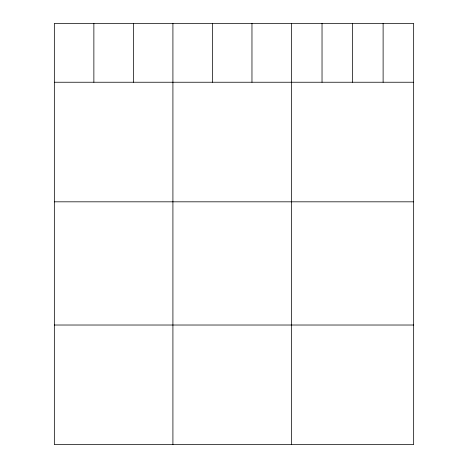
<?xml version="1.0" encoding="UTF-8"?>
<svg xmlns="http://www.w3.org/2000/svg" width="468" height="468" viewBox="0 0 468 468"><rect width="100%" height="100%" fill="white"/><g stroke="black" fill="none" stroke-linecap="round" stroke-linejoin="round"><path stroke-width="0.7" d="M413.659 82.239L413.659 444.6L54.341 444.6L54.341 23.4L413.659 23.4L413.659 82.239L54.341 82.239M54.341 201.819L413.659 201.819M54.341 325.02L413.659 325.02M383.116 23.4L383.116 82.239M352.574 23.4L352.574 82.239M322.031 23.4L322.031 82.239M291.488 23.4L291.488 444.6M251.965 23.4L251.965 82.239M212.443 23.4L212.443 82.239M172.914 23.4L172.914 444.6M133.392 23.4L133.392 82.239M93.869 23.4L93.869 82.239"/></g></svg>
